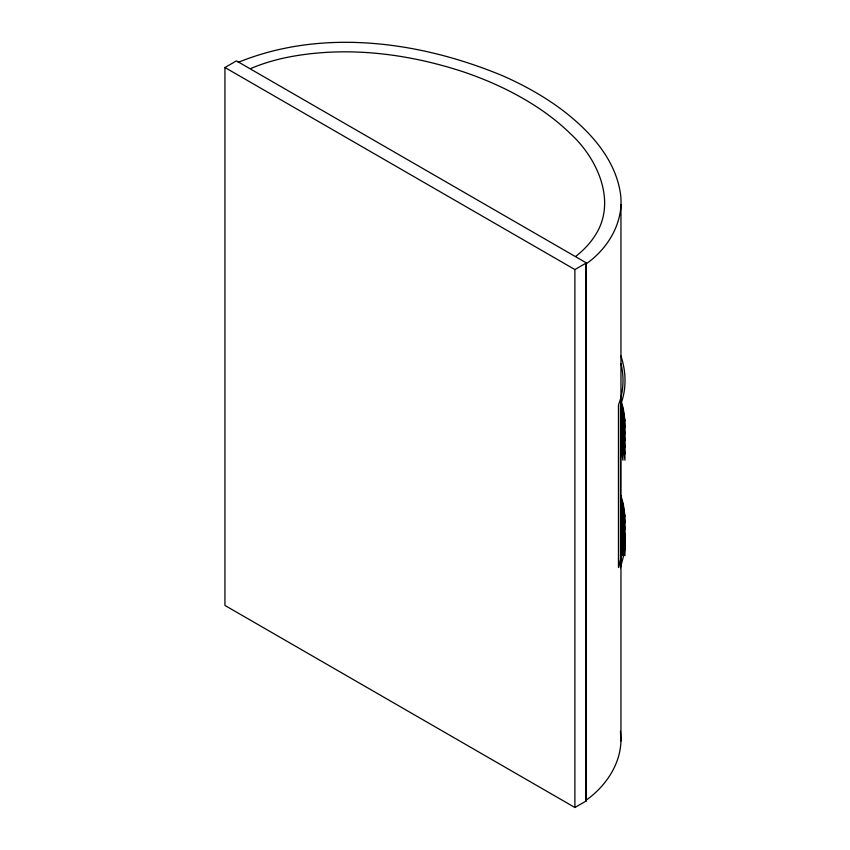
<?xml version="1.0" encoding="UTF-8"?>
<svg xmlns="http://www.w3.org/2000/svg" width="850" height="850" viewBox="0 0 850 850"><rect width="100%" height="100%" fill="white"/><g stroke="black" fill="none" stroke-linecap="round" stroke-linejoin="round"><path stroke-width="1.27" d="M238.202 62.358C322.947 27.806 420.591 41.544 503.136 75.979A319.26 184.322 0 0 1 562.966 110.532C589.613 131.017 614.709 158.143 620.298 192.493C624.739 220.851 608.664 248.391 585.746 264.137L585.746 800.498L586.383 800.87L586.383 262.926L236.428 60.881L224.942 67.511L224.942 605.455L574.898 807.5L586.383 800.87M620.957 204.574L620.957 740.934C620.234 765.287 605.136 786.771 585.746 800.498M224.942 67.511L574.898 269.556L586.383 262.926M620.851 401.933L623.114 409.785L624.835 420.92M620.851 405.248L624.187 418.689L624.835 427.55L623.114 416.426L620.851 408.563M620.851 411.878L624.187 425.319L624.835 434.18L623.114 423.056L620.851 415.193M620.851 418.519L624.187 431.959L624.835 440.81L623.114 429.686L620.851 421.834M620.851 425.149L624.187 438.589L624.835 447.451L623.114 436.326L620.851 428.464M620.851 431.779L624.187 445.219L624.835 454.081L623.114 442.956L620.851 435.094M620.851 497.377L623.114 505.24L624.835 516.364M620.851 500.692L624.187 514.133L624.835 522.994L623.114 511.87L620.851 504.007M620.851 507.322L624.187 520.774L624.835 529.624L623.114 518.5L620.851 510.638M620.851 513.963L624.187 527.404L624.835 536.265L623.114 525.13L620.851 517.278M620.851 520.593L624.187 534.034L624.835 542.895L623.114 531.771L620.851 523.908M620.851 527.223L624.187 540.664L624.835 549.525L623.114 538.401L620.851 530.538M620.978 400.297L623.316 408.669L624.941 420.484L624.941 460.211L623.464 449.066L620.999 440.056M620.978 495.752L623.316 504.114L624.941 515.929L624.941 555.656L623.464 544.51L620.999 535.5M620.968 356.076C626.237 371.854 626.694 389.555 620.436 405.131L620.436 567.736L624.282 553.318A209.812 121.136 0 0 0 624.431 533.673M620.893 446.973L622.912 460.243L622.912 420.527L621.308 408.808M620.893 542.417L622.912 555.688L622.912 515.971L621.308 504.252M621.021 363.534C624.187 377.166 623.709 391.808 618.46 404.876L618.46 567.481L622.264 553.222A207.782 119.967 0 0 0 622.402 533.768M621.095 409.944L622.806 420.973M621.095 413.259L622.806 424.288M621.095 416.574L622.806 427.603M621.095 419.889L622.806 430.918M621.095 423.215L622.806 434.233M621.095 426.53L622.806 437.548M621.095 429.845L622.806 440.874M621.095 433.16L622.806 444.189M621.095 436.475L622.806 447.504M621.095 439.79L622.806 450.819M621.095 443.105L622.806 454.134M621.095 505.389L622.806 516.418M621.095 508.704L622.806 519.733M621.095 512.019L622.806 523.048M621.095 515.334L622.806 526.362M621.095 518.659L622.806 529.678M621.095 521.974L622.806 532.992M621.095 525.289L622.806 536.318M621.095 528.604L622.806 539.633M621.095 531.919L622.806 542.948M621.095 535.234L622.806 546.263M621.095 538.549L622.806 549.578M620.436 731.266L620.957 740.934M574.898 269.556L574.898 807.5M250.888 68.468A139.379 80.463 0 0 1 288.862 57.035C346.949 45.879 407.554 53.518 463.367 71.846A297.755 171.913 0 0 1 523.515 98.759A297.755 171.913 0 0 1 570.159 133.482C597.412 158.089 617.525 202.173 594.745 236.013A139.379 80.463 0 0 1 575.981 256.158"/></g></svg>
